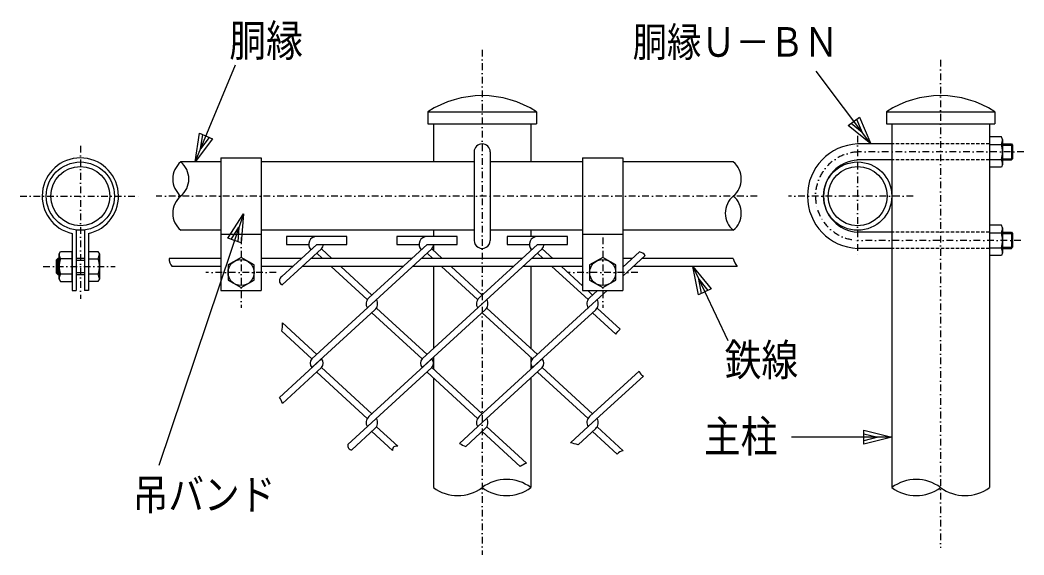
# Model space of a CAD drawing. Units: millimetres, scale not verified. Extents: x -4425 to 4425, y -3150 to 3150.
# Drawn here: x 1369 to 2868, y 945 to 1744 of the extents above; entities that cross this region are included whole.
import ezdxf
from ezdxf.enums import TextEntityAlignment as Align

# ---------------------------------------------------------------- set-up
doc = ezdxf.new("R2010")
doc.units = ezdxf.units.MM
doc.header["$LTSCALE"] = 20
doc.linetypes.add('USER1', pattern=[1.01, 0.5, -0.25, 0.01, -0.25])
doc.linetypes.add('USER2', pattern=[0.375, 0.25, -0.125])
doc.layers.add('0-0_1', color=7, linetype='Continuous', lineweight=25)
doc.layers.add('0-1_0', color=7, linetype='Continuous', lineweight=25)
doc.styles.add('ＭＳ ゴシック', font='')
doc.styles.get('ＭＳ ゴシック').set_extended_font_data('MS Gothic')

# ---------------------------------------------------------------- blocks, each defined once
blk = doc.blocks.new('C2')
at = {"layer": '0-0_1', "color": 4}
blk.add_line((117818.6, 93593.7), (119021.1, 96493.4), dxfattribs=at)
blk.add_lwpolyline([(118334.3, 94289.2), (117818.6, 93593.7), (117946.4, 94450.1)], close=True, dxfattribs=at)
blk.add_lwpolyline([(118237.3, 94329.4), (117979.4, 93981.7), (118043.3, 94409.9)], dxfattribs=at)
blk = doc.blocks.new('C3')
at = {"layer": '0-0_1', "color": 4}
blk.add_line((119253.8, 92044.1), (116732.4, 84529), dxfattribs=at)
blk.add_lwpolyline([(118787.5, 91314.5), (119253.8, 92044.1), (119185.7, 91180.9)], close=True, dxfattribs=at)
blk.add_lwpolyline([(118887.1, 91281.1), (119120.2, 91645.9), (119086.2, 91214.3)], dxfattribs=at)
blk = doc.blocks.new('C4')
at = {"layer": '0-0_1', "color": 4}
blk.add_line((137989.7, 94133.7), (136360.5, 96306.4), dxfattribs=at)
blk.add_lwpolyline([(137653.8, 94931.7), (137989.7, 94133.7), (137317.7, 94679.8)], close=True, dxfattribs=at)
blk.add_lwpolyline([(137569.8, 94868.7), (137737.7, 94469.7), (137401.7, 94742.8)], dxfattribs=at)
blk = doc.blocks.new('C5')
at = {"layer": '0-0_1', "color": 4}
blk.add_line((132675.4, 90473.7), (133722.7, 88267.8), dxfattribs=at)
blk.add_lwpolyline([(132845.9, 89624.8), (132675.4, 90473.7), (133225.4, 89805)], close=True, dxfattribs=at)
blk.add_lwpolyline([(132940.8, 89669.9), (132855.5, 90094.3), (133130.5, 89759.9)], dxfattribs=at)
blk = doc.blocks.new('C6')
at = {"layer": '0-0_1', "color": 4}
blk.add_line((138620.1, 85373.7), (135620.1, 85373.7), dxfattribs=at)
blk.add_lwpolyline([(137780.1, 85583.7), (138620.1, 85373.7), (137780.1, 85163.7)], close=True, dxfattribs=at)
blk.add_lwpolyline([(137780.1, 85478.7), (138200.1, 85373.7), (137780.1, 85268.7)], dxfattribs=at)

msp = doc.modelspace()

# ---------------------------------------------------------------- linework, layer by layer
at = {"layer": '0-0_1', "color": 4, "linetype": 'USER1'}
for p, q in [((2059.15, 1699.2), (2059.15, 945.07)), ((2743.75, 1684.16), (2743.75, 955.48)), ((2619.85, 1570.69), (2619.85, 1390.69)), ((1459.15, 1555.68), (1459.15, 1327.22)), ((2868.12, 1546.68), (2619.85, 1546.68)), ((1369.15, 1480.68), (1549.15, 1480.68)), ((2469.85, 1480.69), (1572.36, 1480.69)), ((2702.8, 1480.69), (2516.8, 1480.69)), ((1699.15, 1419.18), (1699.15, 1314.18)), ((2239.15, 1419.18), (2239.15, 1314.18)), ((2863.54, 1414.68), (2619.85, 1414.68)), ((1403.83, 1375.68), (1511.23, 1375.68)), ((1751.65, 1366.68), (1646.65, 1366.68)), ((2291.65, 1366.68), (2186.65, 1366.68))]:
    msp.add_line(p, q, dxfattribs=at)
at = {"layer": '0-0_1'}
for p, q in [((1978.15, 1606.68), (2140.15, 1606.68)), ((1978.15, 1606.68), (1978.15, 1588.68)), ((2140.15, 1606.68), (2140.15, 1588.68)), ((2662.75, 1606.69), (2662.75, 1588.69)), ((1978.15, 1588.68), (2140.15, 1588.68)), ((1986.25, 1588.68), (1986.25, 1531.68)), ((2132.05, 1588.68), (2132.05, 1531.68)), ((2662.75, 1588.69), (2824.75, 1588.69)), ((2670.85, 1588.69), (2670.85, 1045.69)), ((2816.65, 1588.69), (2816.65, 1045.69)), ((2834.42, 1569.19), (2816.65, 1569.19)), ((2816.65, 1569.19), (2816.65, 1524.19)), ((2836.15, 1565.44), (2834.42, 1569.19)), ((2047.15, 1546.68), (2047.15, 1414.68)), ((2071.15, 1546.68), (2071.15, 1414.68)), ((2670.85, 1558.69), (2619.85, 1558.69)), ((2816.65, 1557.93), (2834.42, 1557.93)), ((2836.15, 1558.69), (2849.35, 1558.69)), ((2849.35, 1558.69), (2849.35, 1534.69)), ((2849.35, 1558.69), (2851.15, 1556.89)), ((2851.15, 1556.88), (2851.15, 1536.48)), ((1669.15, 1531.68), (1609.15, 1531.68)), ((1669.15, 1537.69), (1729.15, 1537.69)), ((1669.15, 1537.68), (1669.15, 1339.68)), ((1729.15, 1537.69), (1729.15, 1339.69)), ((2047.15, 1531.68), (1729.15, 1531.68)), ((2209.15, 1531.68), (2071.15, 1531.68)), ((2209.15, 1537.69), (2269.15, 1537.69)), ((2209.15, 1537.68), (2209.15, 1339.68)), ((2269.15, 1537.68), (2269.15, 1339.68)), ((2434.15, 1531.68), (2269.15, 1531.68)), ((2670.85, 1534.69), (2619.85, 1534.69)), ((2816.65, 1535.44), (2834.42, 1535.44)), ((2836.15, 1534.69), (2849.35, 1534.69)), ((2851.15, 1536.49), (2849.35, 1534.69)), ((1453.15, 1430.04), (1453.15, 1339.68)), ((1465.15, 1430.04), (1465.15, 1339.68)), ((1471.15, 1424.96), (1471.15, 1339.68)), ((1669.15, 1429.68), (1609.15, 1429.68)), ((2047.15, 1429.68), (1729.15, 1429.68)), ((1986.25, 1429.68), (1986.25, 1420.57)), ((2209.15, 1429.68), (2071.15, 1429.68)), ((2132.05, 1429.68), (2132.05, 1420.57)), ((2434.15, 1429.68), (2269.15, 1429.68)), ((2670.85, 1426.69), (2619.85, 1426.69)), ((2834.42, 1437.19), (2816.65, 1437.19)), ((2816.65, 1437.19), (2816.65, 1392.19)), ((2816.65, 1425.93), (2834.42, 1425.93)), ((2836.15, 1433.44), (2834.42, 1437.19)), ((2836.15, 1426.69), (2849.35, 1426.69)), ((2849.35, 1426.69), (2849.35, 1402.69)), ((2849.35, 1426.69), (2851.15, 1424.89)), ((2851.15, 1424.88), (2851.15, 1404.48)), ((1669.15, 1423.69), (1729.15, 1423.69)), ((2209.15, 1423.69), (2269.15, 1423.69)), ((1447.15, 1353.19), (1447.15, 1398.19)), ((1487.65, 1394.2), (1487.65, 1357.17)), ((1760.12, 1360.94), (1812.1, 1408.57)), ((1760.45, 1348.05), (1819.29, 1401.98)), ((1820.5, 1387.68), (1812.1, 1395.38)), ((1834.89, 1387.68), (1819.29, 1401.98)), ((1889.87, 1328.85), (1976.87, 1408.57)), ((1894.48, 1319.89), (1984.06, 1401.98)), ((1985.27, 1387.68), (1976.87, 1395.38)), ((1999.66, 1387.68), (1984.06, 1401.98)), ((1986.25, 1408.57), (1986.25, 1399.97)), ((2054.64, 1328.85), (2141.64, 1408.57)), ((2059.26, 1319.89), (2148.83, 1401.98)), ((2132.05, 1401.36), (2132.05, 1399.78)), ((2150.04, 1387.68), (2141.64, 1395.38)), ((2164.43, 1387.68), (2148.83, 1401.98)), ((2269.15, 1374.42), (2294.16, 1397.34)), ((2670.85, 1402.68), (2619.85, 1402.68)), ((2816.65, 1403.44), (2834.42, 1403.44)), ((2836.15, 1402.69), (2849.35, 1402.69)), ((2849.35, 1402.69), (2851.15, 1404.49)), ((1423.15, 1385.28), (1423.15, 1366.08)), ((1427.65, 1387.68), (1425.55, 1387.68)), ((1447.15, 1386.93), (1429.38, 1386.93)), ((1465.15, 1387.68), (1453.15, 1387.68)), ((1465.15, 1387.68), (1465.15, 1363.68)), ((1471.15, 1386.93), (1485.85, 1386.93)), ((1669.15, 1387.68), (1591.6, 1387.68)), ((1789.31, 1387.68), (1729.15, 1387.68)), ((1954.08, 1387.68), (1803.7, 1387.68)), ((2118.85, 1387.68), (1968.47, 1387.68)), ((2150.04, 1387.68), (2133.24, 1387.68)), ((2209.15, 1387.68), (2150.26, 1387.68)), ((2269.15, 1361.24), (2302.53, 1391.83)), ((2283.62, 1387.68), (2269.15, 1387.68)), ((2434, 1387.68), (2298.01, 1387.68)), ((1447.15, 1364.44), (1429.38, 1364.44)), ((1485.85, 1364.43), (1471.15, 1364.43)), ((1669.15, 1375.69), (1596.4, 1375.69)), ((1776.21, 1375.69), (1729.15, 1375.69)), ((1940.98, 1375.69), (1790.6, 1375.69)), ((1887.66, 1326.14), (1833.6, 1375.68)), ((1894.48, 1333.08), (1847.99, 1375.68)), ((2105.75, 1375.69), (1955.37, 1375.69)), ((1986.25, 1375.69), (1986.25, 1252.99)), ((2052.43, 1326.14), (1998.37, 1375.68)), ((2059.26, 1333.08), (2012.76, 1375.68)), ((2163.14, 1375.69), (2120.14, 1375.69)), ((2132.05, 1375.69), (2132.05, 1253.19)), ((2209.15, 1375.69), (2163.13, 1375.69)), ((2217.2, 1326.14), (2163.14, 1375.68)), ((2209.15, 1346.71), (2177.53, 1375.68)), ((2270.52, 1375.69), (2269.15, 1375.69)), ((2440, 1375.69), (2284.91, 1375.69)), ((1427.65, 1356.94), (1429.38, 1353.19)), ((1429.38, 1353.19), (1447.15, 1353.19)), ((1453.15, 1363.68), (1465.15, 1363.68)), ((1485.35, 1353.18), (1471.15, 1353.18)), ((1487.65, 1357.17), (1485.35, 1353.19)), ((1471.15, 1339.68), (1465.15, 1339.68)), ((1669.15, 1339.68), (1729.15, 1339.68)), ((2209.15, 1339.68), (2269.15, 1339.68)), ((2224.03, 1333.08), (2216.81, 1339.68)), ((2219.41, 1328.85), (2231.24, 1339.68)), ((2224.03, 1319.89), (2245.63, 1339.68)), ((1894.48, 1319.89), (1804.9, 1237.81)), ((2059.26, 1319.89), (1969.68, 1237.81)), ((2224.03, 1319.89), (2134.45, 1237.81)), ((1899.1, 1310.93), (1804.93, 1224.65)), ((1894.48, 1306.71), (1969.68, 1237.81)), ((1901.31, 1313.64), (1976.87, 1244.4)), ((2063.87, 1310.93), (1969.71, 1224.65)), ((2059.26, 1306.71), (2134.45, 1237.81)), ((2066.08, 1313.64), (2141.64, 1244.4)), ((2228.64, 1310.93), (2134.48, 1224.65)), ((2224.03, 1306.71), (2258.8, 1274.84)), ((2230.85, 1313.64), (2265.06, 1282.29)), ((1760.9, 1291.31), (1812.1, 1244.4)), ((1759.93, 1279.02), (1804.9, 1237.81)), ((1756.29, 1180.07), (1819.26, 1237.78)), ((1889.87, 1151.5), (1984.04, 1237.78)), ((1986.25, 1239.81), (1986.25, 1222.62)), ((2054.64, 1151.5), (2148.81, 1237.78)), ((2132.05, 1240.01), (2132.05, 1222.43)), ((1761.13, 1171.33), (1819.29, 1224.62)), ((1887.66, 1148.79), (1812.1, 1218.03)), ((1894.48, 1155.72), (1819.29, 1224.62)), ((1894.48, 1142.54), (1984.06, 1224.62)), ((2052.43, 1148.79), (1976.87, 1218.03)), ((2059.25, 1155.72), (1984.06, 1224.62)), ((2059.25, 1142.54), (2148.83, 1224.62)), ((2217.2, 1148.79), (2141.64, 1218.03)), ((2224.03, 1155.72), (2148.83, 1224.62)), ((2219.41, 1151.5), (2293.35, 1219.24)), ((1986.25, 1209.44), (1986.25, 1045.69)), ((2132.05, 1209.24), (2132.05, 1045.69)), ((2224.03, 1142.54), (2299.83, 1212.01)), ((1894.48, 1142.54), (1858.61, 1109.67)), ((2059.25, 1142.54), (2025.49, 1111.6)), ((2224.03, 1142.54), (2191.11, 1112.38)), ((1899.1, 1133.58), (1864.58, 1101.96)), ((1894.48, 1129.36), (1925.29, 1101.13)), ((1901.31, 1136.29), (1933, 1107.25)), ((2063.87, 1133.58), (2034.7, 1106.86)), ((2059.26, 1129.36), (2116.05, 1077.31)), ((2066.08, 1136.29), (2125.13, 1082.17)), ((2228.64, 1133.58), (2202.31, 1109.45)), ((2224.03, 1129.36), (2260.9, 1095.57)), ((2230.85, 1136.29), (2269.84, 1100.56))]:
    msp.add_line(p, q, dxfattribs=at)
at = {"layer": '0-0_1', "linetype": 'USER2'}
for p, q in [((2816.65, 1558.69), (2670.85, 1558.69)), ((2816.65, 1534.69), (2670.85, 1534.69)), ((2816.65, 1426.69), (2670.85, 1426.69)), ((2816.65, 1402.68), (2670.85, 1402.68))]:
    msp.add_line(p, q, dxfattribs=at)
at = {"layer": '0-0_1', "color": 4}
for p, q in [((2836.15, 1556.89), (2851.15, 1556.89)), ((2836.15, 1536.49), (2851.15, 1536.49)), ((2836.15, 1424.89), (2851.15, 1424.89)), ((2836.15, 1404.49), (2851.15, 1404.49)), ((1423.15, 1385.28), (1427.65, 1385.28)), ((1453.15, 1385.28), (1465.15, 1385.28)), ((1427.65, 1366.08), (1423.15, 1366.08)), ((1465.15, 1366.08), (1453.15, 1366.08))]:
    msp.add_line(p, q, dxfattribs=at)
at = {"layer": '0-0_1'}
for points in [[(2662.75, 1606.69), (2824.75, 1606.69), (2824.75, 1588.69)], [(2836.15, 1565.44), (2836.15, 1527.94), (2834.42, 1524.19), (2816.65, 1524.19)], [(1447.15, 1424.96), (1447.15, 1339.68), (1453.15, 1339.68)], [(2836.15, 1433.44), (2836.15, 1395.94), (2834.42, 1392.19), (2816.65, 1392.19)], [(1812.1, 1408.57), (1857.1, 1408.57), (1857.1, 1420.57), (1767.1, 1420.57), (1767.1, 1408.57), (1800.1, 1408.57)], [(1976.87, 1408.57), (2021.87, 1408.57), (2021.87, 1420.57), (1931.87, 1420.57), (1931.87, 1408.57), (1964.87, 1408.57)], [(2141.64, 1408.57), (2186.64, 1408.57), (2186.64, 1420.57), (2096.64, 1420.57), (2096.64, 1408.57), (2129.64, 1408.57)], [(1427.65, 1356.94), (1427.65, 1394.44), (1429.38, 1398.19), (1447.15, 1398.19)], [(1471.15, 1398.19), (1485.35, 1398.19), (1487.65, 1394.2)], [(1425.55, 1363.68), (1425.55, 1387.68), (1423.15, 1385.28)], [(1423.15, 1366.08), (1425.55, 1363.68), (1427.65, 1363.68)]]:
    msp.add_lwpolyline(points, dxfattribs=at)
for points in [[(1699.15, 1389.2), (1679.65, 1377.94), (1679.65, 1355.43), (1699.15, 1344.17), (1718.65, 1355.43), (1718.65, 1377.94)], [(2239.15, 1389.2), (2219.65, 1377.94), (2219.65, 1355.43), (2239.15, 1344.17), (2258.65, 1355.43), (2258.65, 1377.94)]]:
    msp.add_lwpolyline(points, close=True, dxfattribs=at)
for centre, radius in [((1459.15, 1480.68), 51), ((2619.85, 1480.69), 51), ((1459.15, 1480.68), 44.1), ((2619.85, 1480.69), 44.1), ((1699.15, 1366.68), 19.5), ((2239.15, 1366.68), 19.5)]:
    msp.add_circle(centre, radius, dxfattribs=at)
for centre, radius, start, end in [((2059.15, 1482), 148.69, 56.99119, 123.00881), ((2743.75, 1482), 148.69, 56.99119, 123.00881), ((2819.01, 1565.44), 17.14, 334.02042, 0), ((2059.15, 1546.68), 12, 0, 179.99992), ((2622.85, 1480.69), 78, 92.20415, 267.79602), ((2798.8, 1546.69), 37.34, 342.4809, 17.51953), ((1459.15, 1480.68), 57, 282.15329, 257.84705), ((2622.85, 1480.69), 54, 93.18465, 266.81534), ((2819.01, 1527.94), 17.14, 0, 25.97959), ((2798.8, 1414.69), 37.34, 342.4809, 17.51953), ((2819.01, 1433.44), 17.14, 334.02042, 0), ((1812.1, 1408.57), 12, 90, 222.49944), ((1976.87, 1408.57), 12, 90, 222.49944), ((2059.15, 1414.68), 12, 179.99992, 0), ((2141.64, 1408.57), 12, 90, 222.49944), ((1444.79, 1394.44), 17.14, 179.99992, 205.98035), ((1452, 1399.19), 36, 340.09109, 352.02023), ((1812.1, 1408.57), 9.72, 317.50034, 0.00134), ((1976.87, 1408.57), 9.72, 317.50034, 0.00134), ((2141.64, 1408.57), 9.72, 317.50034, 0.00134), ((2819.01, 1395.94), 17.14, 0, 25.97959), ((1464.99, 1375.69), 37.34, 162.48149, 197.51962), ((1451.65, 1375.69), 36, 341.79004, 18.20996), ((1444.79, 1356.94), 17.14, 154.02034, 179.99992), ((1452, 1352.18), 36, 7.97977, 19.9089), ((1898.08, 1319.89), 12.15, 132.49965, 210.96289), ((1890.89, 1319.89), 12.15, 312.49972, 30.96338), ((2062.85, 1319.89), 12.15, 132.49965, 210.96289), ((2055.66, 1319.89), 12.15, 312.49972, 30.96338), ((2227.62, 1319.89), 12.15, 132.49965, 210.96289), ((2220.43, 1319.89), 12.15, 312.50046, 30.96338), ((1812.1, 1231.22), 9.72, 137.49927, 222.50073), ((1812.1, 1231.22), 9.72, 317.50034, 42.50064), ((1976.87, 1231.22), 9.72, 137.49927, 222.50073), ((1976.87, 1231.22), 9.72, 317.50034, 42.50064), ((2141.64, 1231.22), 9.72, 137.49927, 222.50073), ((2141.64, 1231.22), 9.72, 317.50034, 42.50064), ((1898.08, 1142.54), 12.15, 132.49965, 210.96289), ((1890.89, 1142.54), 12.15, 312.49972, 30.96338), ((2062.85, 1142.54), 12.15, 132.49965, 210.96289), ((2055.66, 1142.54), 12.15, 312.49972, 30.96338), ((2227.62, 1142.54), 12.15, 132.49965, 210.96289), ((2220.43, 1142.54), 12.15, 312.50046, 30.96338)]:
    msp.add_arc(centre, radius, start, end, dxfattribs=at)
at = {"layer": '0-0_1', "color": 4, "linetype": 'USER1'}
msp.add_arc((2622.85, 1480.69), 66, 93.18471, 266.81549, dxfattribs=at)
at = {"layer": '0-0_1', "color": 4}
for centre, radius, start, end in [((1630.24, 1506.19), 33.09, 129.59811, 230.40164), ((1588.05, 1506.19), 33.09, 309.59845, 50.40183), ((2413.05, 1506.19), 33.09, 309.59845, 50.40183), ((1630.24, 1455.18), 33.09, 129.59836, 230.40189), ((2455.24, 1455.18), 33.09, 129.59836, 230.40189), ((2413.05, 1455.18), 33.09, 309.59845, 50.40155), ((2293.32, 1386.95), 10.42, 27.90629, 85.40427), ((1609.12, 1387.73), 17.51, 180.13562, 223.44575), ((2464.79, 1395.58), 31.78, 194.38356, 218.75253), ((1763.51, 1354.58), 7.21, 118.06312, 244.84357), ((1729.02, 1287.66), 32.09, 344.38525, 6.53146), ((2090.09, 1422.79), 224.39, 318.75189, 321.23639), ((2308.03, 1225.89), 16.12, 204.33786, 239.43012), ((1737.23, 1163.81), 25.05, 17.46577, 40.48211), ((1864.68, 1108.2), 6.25, 166.37213, 269.05716), ((2049.7, 1147.3), 43.14, 235.85553, 249.65012), ((2178.85, 1042.42), 71.02, 70.71212, 80.06108), ((1930.94, 1101.92), 5.71, 68.83228, 188.02585), ((2272.76, 1084.81), 16.02, 100.51066, 137.80038), ((2286.35, 770.05), 351.29, 117.31704, 118.99714), ((2095.6, 996.33), 61.36, 53.55527, 126.44436), ((2707.3, 996.33), 61.36, 53.55557, 126.44466), ((2022.7, 1095.04), 61.36, 233.55548, 306.44443), ((2095.6, 1095.04), 61.36, 233.55563, 306.44473), ((2707.3, 1095.04), 61.36, 233.55534, 306.44443), ((2780.2, 1095.04), 61.36, 233.55563, 306.44473)]:
    msp.add_arc(centre, radius, start, end, dxfattribs=at)

# ---------------------------------------------------------------- block references
at = {"layer": '0-1_0', "xscale": 0.05, "yscale": 0.05}
for name in ['C2', 'C4', 'C3', 'C5', 'C6']:
    msp.add_blockref(name, (-4260.16, -3148), dxfattribs=at)

# ---------------------------------------------------------------- texts
at = {"layer": '0-0_1', "color": 4, "style": 'ＭＳ ゴシック', "width": 0.85}
for s, height, p in [('胴縁', 47.36, (1681.63, 1675.06)), ('胴縁Ｕ－ＢＮ', 44.14, (2283.94, 1675.58)), ('鉄線', 47.36, (2421.22, 1198.25)), ('主柱', 47.36, (2390.19, 1084.22)), ('吊バンド', 45.89, (1537.42, 998.6))]:
    msp.add_text(s, height=height, dxfattribs=at).set_placement(p, align=Align.BOTTOM_LEFT)

doc.saveas('drawing.dxf')
